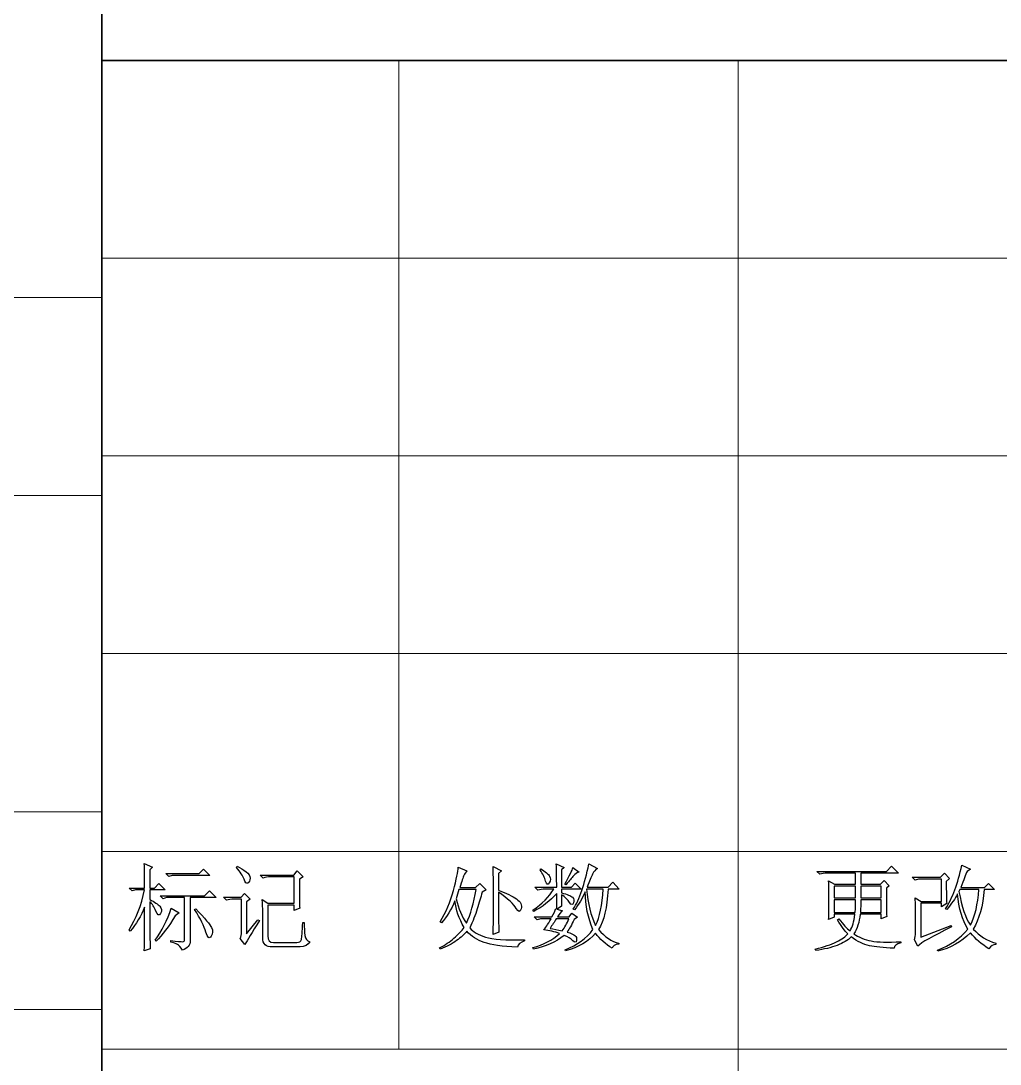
# Model space of a CAD drawing. Header units: millimetres. Extents: x -894 to 2281, y 379 to 1725.
# Drawn here: x 375.5 to 471.9, y 664.2 to 766.9 of the extents above; entities that cross this region are included whole.
import ezdxf

# ---------------------------------------------------------------- set-up
doc = ezdxf.new("R2010")
doc.units = ezdxf.units.MM
doc.layers.add('layer 1', color=7, linetype='Continuous')

msp = doc.modelspace()

# ---------------------------------------------------------------- linework, layer by layer
at = {"layer": 'layer 1', "lineweight": 35}
for points in [[(383.463, 1705.287), (383.463, 1705.287), (383.463, 587.778), (383.463, 587.778)], [(1135.285, 762.997), (1135.285, 762.997), (383.463, 762.997), (383.463, 762.997)]]:
    msp.add_open_spline(points, degree=3, dxfattribs=at)
at = {"layer": 'layer 1', "color": 1, "lineweight": 9}
for points in [[(383.463, 762.997), (383.463, 762.997), (383.463, 762.997), (383.463, 762.997)], [(383.463, 762.997), (383.463, 762.997), (383.463, 587.778), (383.463, 587.778)], [(412.7, 762.997), (412.7, 762.997), (412.7, 762.997), (412.7, 762.997)], [(412.7, 762.997), (412.7, 762.997), (412.7, 665.653), (412.7, 665.653)], [(446.115, 762.997), (446.115, 762.997), (446.115, 762.997), (446.115, 762.997)], [(446.115, 762.997), (446.115, 762.997), (446.115, 587.778), (446.115, 587.778)], [(634.07, 743.528), (634.07, 743.528), (383.463, 743.528), (383.463, 743.528)], [(383.463, 739.634), (383.463, 739.634), (279.043, 739.634), (279.043, 739.634)], [(383.463, 739.634), (383.463, 739.634), (383.463, 739.634), (383.463, 739.634)], [(634.07, 724.059), (634.07, 724.059), (383.463, 724.059), (383.463, 724.059)], [(383.463, 720.165), (383.463, 720.165), (279.043, 720.165), (279.043, 720.165)], [(383.463, 720.165), (383.463, 720.165), (383.463, 720.165), (383.463, 720.165)], [(634.07, 704.59), (634.07, 704.59), (383.463, 704.59), (383.463, 704.59)], [(383.463, 689.015), (383.463, 689.015), (279.043, 689.015), (279.043, 689.015)], [(383.463, 689.015), (383.463, 689.015), (383.463, 689.015), (383.463, 689.015)], [(634.07, 685.122), (634.07, 685.122), (383.463, 685.122), (383.463, 685.122)], [(383.463, 669.547), (383.463, 669.547), (279.043, 669.547), (279.043, 669.547)], [(383.463, 669.547), (383.463, 669.547), (383.463, 669.547), (383.463, 669.547)], [(884.678, 665.653), (884.678, 665.653), (383.463, 665.653), (383.463, 665.653)]]:
    msp.add_open_spline(points, degree=3, dxfattribs=at)
at = {"layer": 'layer 1', "color": 1}
for points, knots in [([(388.176, 680.167), (388.421, 679.947), (388.62, 679.638), (388.778, 679.237), (388.778, 679.237), (388.937, 678.836), (389.088, 678.763), (389.234, 679.019), (389.234, 679.019), (389.38, 679.274), (389.355, 679.504), (389.161, 679.711), (389.161, 679.711), (388.966, 679.918), (388.638, 680.142), (388.176, 680.384), (388.176, 680.384), (388.176, 680.384), (388.176, 681.333), (388.176, 681.333), (388.176, 681.333), (388.176, 681.333), (389.671, 681.333), (389.671, 681.333), (389.671, 681.333), (389.671, 681.333), (389.052, 681.951), (389.052, 681.951), (389.052, 681.951), (389.052, 681.951), (388.651, 681.515), (388.651, 681.515), (388.651, 681.515), (388.651, 681.515), (388.176, 681.515), (388.176, 681.515), (388.176, 681.515), (388.176, 681.515), (388.176, 683.3), (388.176, 683.3), (388.176, 683.3), (388.176, 683.3), (388.432, 683.556), (388.432, 683.556), (388.432, 683.556), (388.432, 683.556), (387.631, 683.92), (387.631, 683.92), (387.631, 683.92), (387.654, 683.239), (387.667, 682.438), (387.667, 681.515), (387.667, 681.515), (387.667, 681.515), (386.137, 681.515), (386.137, 681.515), (386.137, 681.515), (386.137, 681.515), (386.427, 681.224), (386.427, 681.224), (386.427, 681.224), (386.427, 681.224), (386.756, 681.333), (386.756, 681.333), (386.756, 681.333), (386.756, 681.333), (387.667, 681.333), (387.667, 681.333), (387.667, 681.333), (387.326, 679.801), (386.816, 678.491), (386.137, 677.398), (386.137, 677.398), (386.137, 677.398), (386.245, 677.251), (386.245, 677.251), (386.245, 677.251), (386.829, 677.981), (387.303, 678.769), (387.667, 679.62), (387.667, 679.62), (387.667, 677.797), (387.654, 676.365), (387.631, 675.32), (387.631, 675.32), (387.631, 675.32), (388.214, 675.538), (388.214, 675.538), (388.214, 675.538), (388.189, 676.025), (388.176, 677.567), (388.176, 680.167)], [0, 0, 0, 0, 0.0434783, 0.0434783, 0.0434783, 0.0434783, 0.0869565, 0.0869565, 0.0869565, 0.0869565, 0.1304348, 0.1304348, 0.1304348, 0.1304348, 0.173913, 0.173913, 0.173913, 0.173913, 0.2173913, 0.2173913, 0.2173913, 0.2173913, 0.2608696, 0.2608696, 0.2608696, 0.2608696, 0.3043478, 0.3043478, 0.3043478, 0.3043478, 0.3478261, 0.3478261, 0.3478261, 0.3478261, 0.3913043, 0.3913043, 0.3913043, 0.3913043, 0.4347826, 0.4347826, 0.4347826, 0.4347826, 0.4782609, 0.4782609, 0.4782609, 0.4782609, 0.5217391, 0.5217391, 0.5217391, 0.5217391, 0.5652174, 0.5652174, 0.5652174, 0.5652174, 0.6086957, 0.6086957, 0.6086957, 0.6086957, 0.6521739, 0.6521739, 0.6521739, 0.6521739, 0.6956522, 0.6956522, 0.6956522, 0.6956522, 0.7391304, 0.7391304, 0.7391304, 0.7391304, 0.7826087, 0.7826087, 0.7826087, 0.7826087, 0.826087, 0.826087, 0.826087, 0.826087, 0.8695652, 0.8695652, 0.8695652, 0.8695652, 0.9130435, 0.9130435, 0.9130435, 0.9130435, 0.9565217, 0.9565217, 0.9565217, 0.9565217, 1, 1, 1, 1]), ([(389.744, 682.936), (389.744, 682.936), (390.036, 682.645), (390.036, 682.645), (390.036, 682.645), (390.036, 682.645), (390.364, 682.754), (390.364, 682.754), (390.364, 682.754), (390.364, 682.754), (394.08, 682.754), (394.08, 682.754), (394.08, 682.754), (394.08, 682.754), (393.461, 683.373), (393.461, 683.373), (393.461, 683.373), (393.461, 683.373), (393.024, 682.936), (393.024, 682.936), (393.024, 682.936), (393.024, 682.936), (389.744, 682.936), (389.744, 682.936)], [0, 0, 0, 0, 0.1666667, 0.1666667, 0.1666667, 0.1666667, 0.3333333, 0.3333333, 0.3333333, 0.3333333, 0.5, 0.5, 0.5, 0.5, 0.6666667, 0.6666667, 0.6666667, 0.6666667, 0.8333333, 0.8333333, 0.8333333, 0.8333333, 1, 1, 1, 1]), ([(396.704, 683.519), (397.093, 683.105), (397.342, 682.729), (397.451, 682.39), (397.451, 682.39), (397.56, 682.05), (397.689, 681.922), (397.833, 682.006), (397.833, 682.006), (397.979, 682.091), (398.052, 682.25), (398.052, 682.48), (398.052, 682.48), (398.052, 682.712), (397.919, 682.923), (397.651, 683.118), (397.651, 683.118), (397.384, 683.312), (397.093, 683.494), (396.778, 683.665), (396.778, 683.665), (396.778, 683.665), (396.704, 683.519), (396.704, 683.519)], [0, 0, 0, 0, 0.1666667, 0.1666667, 0.1666667, 0.1666667, 0.3333333, 0.3333333, 0.3333333, 0.3333333, 0.5, 0.5, 0.5, 0.5, 0.6666667, 0.6666667, 0.6666667, 0.6666667, 0.8333333, 0.8333333, 0.8333333, 0.8333333, 1, 1, 1, 1]), ([(399.291, 676.631), (399.291, 676), (399.607, 675.697), (400.238, 675.72), (400.238, 675.72), (400.238, 675.72), (402.972, 675.72), (402.972, 675.72), (402.972, 675.72), (403.433, 675.72), (403.749, 675.891), (403.918, 676.231), (403.918, 676.231), (403.651, 676.303), (403.494, 676.51), (403.446, 676.85), (403.446, 676.85), (403.396, 677.191), (403.373, 677.615), (403.373, 678.125), (403.373, 678.125), (403.373, 678.125), (403.227, 678.125), (403.227, 678.125), (403.227, 678.125), (403.202, 677.203), (403.16, 676.644), (403.099, 676.449), (403.099, 676.449), (403.039, 676.255), (402.886, 676.158), (402.644, 676.158), (402.644, 676.158), (402.644, 676.158), (400.347, 676.158), (400.347, 676.158), (400.347, 676.158), (399.959, 676.158), (399.777, 676.376), (399.802, 676.815), (399.802, 676.815), (399.802, 676.815), (399.802, 679.839), (399.802, 679.839), (399.802, 679.839), (399.802, 679.839), (402.389, 679.839), (402.389, 679.839), (402.389, 679.839), (402.389, 679.839), (402.389, 679.291), (402.389, 679.291), (402.389, 679.291), (402.389, 679.291), (402.936, 679.546), (402.936, 679.546), (402.936, 679.546), (402.911, 679.912), (402.898, 680.858), (402.898, 682.39), (402.898, 682.39), (402.898, 682.39), (403.262, 682.608), (403.262, 682.608), (403.262, 682.608), (403.262, 682.608), (402.679, 683.191), (402.679, 683.191), (402.679, 683.191), (402.679, 683.191), (402.353, 682.789), (402.353, 682.789), (402.353, 682.789), (402.353, 682.789), (399.036, 682.789), (399.036, 682.789), (399.036, 682.789), (399.036, 682.789), (399.327, 682.499), (399.327, 682.499), (399.327, 682.499), (399.547, 682.572), (399.789, 682.608), (400.056, 682.608), (400.056, 682.608), (400.056, 682.608), (402.389, 682.608), (402.389, 682.608), (402.389, 682.608), (402.389, 682.608), (402.389, 680.02), (402.389, 680.02), (402.389, 680.02), (402.389, 680.02), (399.802, 680.02), (399.802, 680.02), (399.802, 680.02), (399.802, 680.02), (399.254, 680.384), (399.254, 680.384), (399.254, 680.384), (399.279, 679.947), (399.291, 679.536), (399.291, 679.147), (399.291, 679.147), (399.291, 679.147), (399.291, 676.631), (399.291, 676.631)], [0, 0, 0, 0, 0.037037, 0.037037, 0.037037, 0.037037, 0.0740741, 0.0740741, 0.0740741, 0.0740741, 0.1111111, 0.1111111, 0.1111111, 0.1111111, 0.1481481, 0.1481481, 0.1481481, 0.1481481, 0.1851852, 0.1851852, 0.1851852, 0.1851852, 0.2222222, 0.2222222, 0.2222222, 0.2222222, 0.2592593, 0.2592593, 0.2592593, 0.2592593, 0.2962963, 0.2962963, 0.2962963, 0.2962963, 0.3333333, 0.3333333, 0.3333333, 0.3333333, 0.3703704, 0.3703704, 0.3703704, 0.3703704, 0.4074074, 0.4074074, 0.4074074, 0.4074074, 0.4444444, 0.4444444, 0.4444444, 0.4444444, 0.4814815, 0.4814815, 0.4814815, 0.4814815, 0.5185185, 0.5185185, 0.5185185, 0.5185185, 0.5555556, 0.5555556, 0.5555556, 0.5555556, 0.5925926, 0.5925926, 0.5925926, 0.5925926, 0.6296296, 0.6296296, 0.6296296, 0.6296296, 0.6666667, 0.6666667, 0.6666667, 0.6666667, 0.7037037, 0.7037037, 0.7037037, 0.7037037, 0.7407407, 0.7407407, 0.7407407, 0.7407407, 0.7777778, 0.7777778, 0.7777778, 0.7777778, 0.8148148, 0.8148148, 0.8148148, 0.8148148, 0.8518519, 0.8518519, 0.8518519, 0.8518519, 0.8888889, 0.8888889, 0.8888889, 0.8888889, 0.9259259, 0.9259259, 0.9259259, 0.9259259, 0.962963, 0.962963, 0.962963, 0.962963, 1, 1, 1, 1]), ([(421.28, 681.333), (421.28, 681.333), (420.66, 681.951), (420.66, 681.951), (420.66, 681.951), (420.66, 681.951), (420.259, 681.55), (420.259, 681.55), (420.259, 681.55), (420.259, 681.55), (418.693, 681.55), (418.693, 681.55), (418.693, 681.55), (418.887, 682.183), (419.026, 682.584), (419.111, 682.754), (419.111, 682.754), (419.197, 682.923), (419.287, 683.069), (419.385, 683.191), (419.385, 683.191), (419.385, 683.191), (418.547, 683.556), (418.547, 683.556), (418.547, 683.556), (418.522, 683.143), (418.365, 682.378), (418.073, 681.26), (418.073, 681.26), (417.782, 680.142), (417.343, 679.122), (416.76, 678.198), (416.76, 678.198), (416.76, 678.198), (416.906, 678.089), (416.906, 678.089), (416.906, 678.089), (417.416, 678.697), (417.855, 679.413), (418.219, 680.24), (418.219, 680.24), (418.315, 679.389), (418.62, 678.514), (419.13, 677.615), (419.13, 677.615), (418.862, 677.275), (418.528, 676.93), (418.127, 676.577), (418.127, 676.577), (417.727, 676.226), (417.247, 675.904), (416.689, 675.611), (416.689, 675.611), (416.689, 675.611), (416.76, 675.502), (416.76, 675.502), (416.76, 675.502), (417.416, 675.745), (417.957, 676.025), (418.382, 676.34), (418.382, 676.34), (418.808, 676.656), (419.142, 676.959), (419.385, 677.251), (419.385, 677.251), (419.847, 676.765), (420.417, 676.401), (421.098, 676.158), (421.098, 676.158), (421.778, 675.915), (422.871, 675.758), (424.377, 675.684), (424.377, 675.684), (424.425, 675.952), (424.657, 676.158), (425.069, 676.303), (425.069, 676.303), (425.069, 676.303), (425.069, 676.413), (425.069, 676.413), (425.069, 676.413), (423.223, 676.365), (421.941, 676.456), (421.226, 676.687), (421.226, 676.687), (420.509, 676.917), (419.993, 677.214), (419.675, 677.58), (419.675, 677.58), (419.993, 678.236), (420.235, 678.861), (420.405, 679.456), (420.405, 679.456), (420.576, 680.052), (420.745, 680.604), (420.915, 681.114), (420.915, 681.114), (420.915, 681.114), (421.28, 681.333), (421.28, 681.333)], [0, 0, 0, 0, 0.04, 0.04, 0.04, 0.04, 0.08, 0.08, 0.08, 0.08, 0.12, 0.12, 0.12, 0.12, 0.16, 0.16, 0.16, 0.16, 0.2, 0.2, 0.2, 0.2, 0.24, 0.24, 0.24, 0.24, 0.28, 0.28, 0.28, 0.28, 0.32, 0.32, 0.32, 0.32, 0.36, 0.36, 0.36, 0.36, 0.4, 0.4, 0.4, 0.4, 0.44, 0.44, 0.44, 0.44, 0.48, 0.48, 0.48, 0.48, 0.52, 0.52, 0.52, 0.52, 0.56, 0.56, 0.56, 0.56, 0.6, 0.6, 0.6, 0.6, 0.64, 0.64, 0.64, 0.64, 0.68, 0.68, 0.68, 0.68, 0.72, 0.72, 0.72, 0.72, 0.76, 0.76, 0.76, 0.76, 0.8, 0.8, 0.8, 0.8, 0.84, 0.84, 0.84, 0.84, 0.88, 0.88, 0.88, 0.88, 0.92, 0.92, 0.92, 0.92, 0.96, 0.96, 0.96, 0.96, 1, 1, 1, 1]), ([(422.519, 681.114), (423.441, 680.434), (424.018, 679.899), (424.25, 679.511), (424.25, 679.511), (424.48, 679.122), (424.645, 679.109), (424.741, 679.475), (424.741, 679.475), (424.839, 679.839), (424.686, 680.161), (424.285, 680.44), (424.285, 680.44), (423.884, 680.719), (423.296, 681.005), (422.519, 681.296), (422.519, 681.296), (422.519, 681.296), (422.519, 682.936), (422.519, 682.936), (422.519, 682.936), (422.519, 682.936), (422.81, 683.191), (422.81, 683.191), (422.81, 683.191), (422.81, 683.191), (421.972, 683.628), (421.972, 683.628), (421.972, 683.628), (421.997, 683.045), (422.008, 682.595), (422.008, 682.28), (422.008, 682.28), (422.008, 682.28), (422.008, 678.345), (422.008, 678.345), (422.008, 678.345), (422.008, 677.858), (421.997, 677.385), (421.972, 676.923), (421.972, 676.923), (421.972, 676.923), (422.555, 677.178), (422.555, 677.178), (422.555, 677.178), (422.53, 677.592), (422.519, 677.981), (422.519, 678.345), (422.519, 678.345), (422.519, 678.345), (422.519, 681.114), (422.519, 681.114)], [0, 0, 0, 0, 0.0769231, 0.0769231, 0.0769231, 0.0769231, 0.1538462, 0.1538462, 0.1538462, 0.1538462, 0.2307692, 0.2307692, 0.2307692, 0.2307692, 0.3076923, 0.3076923, 0.3076923, 0.3076923, 0.3846154, 0.3846154, 0.3846154, 0.3846154, 0.4615385, 0.4615385, 0.4615385, 0.4615385, 0.5384615, 0.5384615, 0.5384615, 0.5384615, 0.6153846, 0.6153846, 0.6153846, 0.6153846, 0.6923077, 0.6923077, 0.6923077, 0.6923077, 0.7692308, 0.7692308, 0.7692308, 0.7692308, 0.8461538, 0.8461538, 0.8461538, 0.8461538, 0.9230769, 0.9230769, 0.9230769, 0.9230769, 1, 1, 1, 1]), ([(428.203, 683.883), (428.227, 683.228), (428.239, 682.462), (428.239, 681.588), (428.239, 681.588), (428.239, 681.588), (426.089, 681.588), (426.089, 681.588), (426.089, 681.588), (426.089, 681.588), (426.381, 681.296), (426.381, 681.296), (426.381, 681.296), (426.6, 681.369), (426.843, 681.406), (427.11, 681.406), (427.11, 681.406), (427.11, 681.406), (427.948, 681.406), (427.948, 681.406), (427.948, 681.406), (427.487, 680.652), (426.806, 679.96), (425.907, 679.329), (425.907, 679.329), (425.907, 679.329), (425.98, 679.218), (425.98, 679.218), (425.98, 679.218), (426.83, 679.657), (427.583, 680.24), (428.239, 680.967), (428.239, 680.967), (428.239, 680.967), (428.239, 679.475), (428.239, 679.475), (428.239, 679.475), (428.239, 679.475), (428.166, 679.511), (428.166, 679.511), (428.166, 679.511), (428.095, 679.291), (427.961, 679.013), (427.766, 678.673), (427.766, 678.673), (427.766, 678.673), (426.017, 678.673), (426.017, 678.673), (426.017, 678.673), (426.017, 678.673), (426.308, 678.38), (426.308, 678.38), (426.308, 678.38), (426.308, 678.38), (426.636, 678.491), (426.636, 678.491), (426.636, 678.491), (426.636, 678.491), (427.693, 678.491), (427.693, 678.491), (427.693, 678.491), (427.353, 677.908), (427.11, 677.542), (426.964, 677.398), (426.964, 677.398), (427.522, 677.325), (428.045, 677.203), (428.531, 677.032), (428.531, 677.032), (427.802, 676.401), (426.928, 675.939), (425.907, 675.649), (425.907, 675.649), (425.907, 675.649), (425.944, 675.502), (425.944, 675.502), (425.944, 675.502), (427.134, 675.72), (428.143, 676.171), (428.968, 676.85), (428.968, 676.85), (429.332, 676.704), (429.618, 676.529), (429.825, 676.322), (429.825, 676.322), (430.032, 676.115), (430.153, 676.121), (430.189, 676.34), (430.189, 676.34), (430.226, 676.56), (430.176, 676.723), (430.043, 676.832), (430.043, 676.832), (429.909, 676.942), (429.649, 677.057), (429.261, 677.178), (429.261, 677.178), (429.478, 677.469), (429.71, 677.883), (429.952, 678.418), (429.952, 678.418), (429.952, 678.418), (430.281, 678.635), (430.281, 678.635), (430.281, 678.635), (430.281, 678.635), (429.733, 679.036), (429.733, 679.036), (429.733, 679.036), (429.733, 679.036), (429.478, 678.673), (429.478, 678.673), (429.478, 678.673), (429.478, 678.673), (428.312, 678.673), (428.312, 678.673), (428.312, 678.673), (428.483, 678.963), (428.653, 679.158), (428.822, 679.256), (428.822, 679.256), (428.822, 679.256), (428.277, 679.438), (428.277, 679.438), (428.277, 679.438), (428.277, 679.438), (428.713, 679.73), (428.713, 679.73), (428.713, 679.73), (428.713, 679.73), (428.713, 680.858), (428.713, 680.858), (428.713, 680.858), (429.077, 680.616), (429.345, 680.361), (429.516, 680.094), (429.516, 680.094), (429.685, 679.826), (429.813, 679.808), (429.898, 680.039), (429.898, 680.039), (429.982, 680.269), (429.946, 680.458), (429.788, 680.604), (429.788, 680.604), (429.631, 680.75), (429.272, 680.896), (428.713, 681.04), (428.713, 681.04), (428.713, 681.04), (428.713, 681.406), (428.713, 681.406), (428.713, 681.406), (428.713, 681.406), (430.644, 681.406), (430.644, 681.406), (430.644, 681.406), (430.644, 681.406), (430.061, 681.989), (430.061, 681.989), (430.061, 681.989), (430.061, 681.989), (429.697, 681.588), (429.697, 681.588), (429.697, 681.588), (429.697, 681.588), (428.713, 681.588), (428.713, 681.588), (428.713, 681.588), (428.713, 681.588), (428.713, 683.3), (428.713, 683.3), (428.713, 683.3), (428.713, 683.3), (428.968, 683.519), (428.968, 683.519), (428.968, 683.519), (428.968, 683.519), (428.203, 683.883), (428.203, 683.883)], [0, 0, 0, 0, 0.0222222, 0.0222222, 0.0222222, 0.0222222, 0.0444444, 0.0444444, 0.0444444, 0.0444444, 0.0666667, 0.0666667, 0.0666667, 0.0666667, 0.0888889, 0.0888889, 0.0888889, 0.0888889, 0.1111111, 0.1111111, 0.1111111, 0.1111111, 0.1333333, 0.1333333, 0.1333333, 0.1333333, 0.1555556, 0.1555556, 0.1555556, 0.1555556, 0.1777778, 0.1777778, 0.1777778, 0.1777778, 0.2, 0.2, 0.2, 0.2, 0.2222222, 0.2222222, 0.2222222, 0.2222222, 0.2444444, 0.2444444, 0.2444444, 0.2444444, 0.2666667, 0.2666667, 0.2666667, 0.2666667, 0.2888889, 0.2888889, 0.2888889, 0.2888889, 0.3111111, 0.3111111, 0.3111111, 0.3111111, 0.3333333, 0.3333333, 0.3333333, 0.3333333, 0.3555556, 0.3555556, 0.3555556, 0.3555556, 0.3777778, 0.3777778, 0.3777778, 0.3777778, 0.4, 0.4, 0.4, 0.4, 0.4222222, 0.4222222, 0.4222222, 0.4222222, 0.4444444, 0.4444444, 0.4444444, 0.4444444, 0.4666667, 0.4666667, 0.4666667, 0.4666667, 0.4888889, 0.4888889, 0.4888889, 0.4888889, 0.5111111, 0.5111111, 0.5111111, 0.5111111, 0.5333333, 0.5333333, 0.5333333, 0.5333333, 0.5555556, 0.5555556, 0.5555556, 0.5555556, 0.5777778, 0.5777778, 0.5777778, 0.5777778, 0.6, 0.6, 0.6, 0.6, 0.6222222, 0.6222222, 0.6222222, 0.6222222, 0.6444444, 0.6444444, 0.6444444, 0.6444444, 0.6666667, 0.6666667, 0.6666667, 0.6666667, 0.6888889, 0.6888889, 0.6888889, 0.6888889, 0.7111111, 0.7111111, 0.7111111, 0.7111111, 0.7333333, 0.7333333, 0.7333333, 0.7333333, 0.7555556, 0.7555556, 0.7555556, 0.7555556, 0.7777778, 0.7777778, 0.7777778, 0.7777778, 0.8, 0.8, 0.8, 0.8, 0.8222222, 0.8222222, 0.8222222, 0.8222222, 0.8444444, 0.8444444, 0.8444444, 0.8444444, 0.8666667, 0.8666667, 0.8666667, 0.8666667, 0.8888889, 0.8888889, 0.8888889, 0.8888889, 0.9111111, 0.9111111, 0.9111111, 0.9111111, 0.9333333, 0.9333333, 0.9333333, 0.9333333, 0.9555556, 0.9555556, 0.9555556, 0.9555556, 0.9777778, 0.9777778, 0.9777778, 0.9777778, 1, 1, 1, 1]), ([(426.672, 683.41), (426.672, 683.41), (426.6, 683.3), (426.6, 683.3), (426.6, 683.3), (426.866, 682.911), (427.05, 682.541), (427.146, 682.189), (427.146, 682.189), (427.244, 681.837), (427.365, 681.782), (427.512, 682.025), (427.512, 682.025), (427.656, 682.267), (427.668, 682.486), (427.547, 682.681), (427.547, 682.681), (427.426, 682.875), (427.134, 683.118), (426.672, 683.41)], [0, 0, 0, 0, 0.2, 0.2, 0.2, 0.2, 0.4, 0.4, 0.4, 0.4, 0.6, 0.6, 0.6, 0.6, 0.8, 0.8, 0.8, 0.8, 1, 1, 1, 1]), ([(429.844, 683.519), (429.77, 683.276), (429.503, 682.729), (429.041, 681.878), (429.041, 681.878), (429.041, 681.878), (429.15, 681.843), (429.15, 681.843), (429.15, 681.843), (429.491, 682.232), (429.74, 682.522), (429.898, 682.716), (429.898, 682.716), (430.055, 682.911), (430.243, 683.034), (430.462, 683.082), (430.462, 683.082), (430.462, 683.082), (429.844, 683.519), (429.844, 683.519)], [0, 0, 0, 0, 0.2, 0.2, 0.2, 0.2, 0.4, 0.4, 0.4, 0.4, 0.6, 0.6, 0.6, 0.6, 0.8, 0.8, 0.8, 0.8, 1, 1, 1, 1]), ([(431.409, 683.883), (430.997, 681.891), (430.487, 680.409), (429.879, 679.438), (429.879, 679.438), (429.879, 679.438), (429.988, 679.364), (429.988, 679.364), (429.988, 679.364), (430.427, 679.924), (430.778, 680.518), (431.046, 681.151), (431.046, 681.151), (431.07, 679.79), (431.325, 678.551), (431.81, 677.433), (431.81, 677.433), (431.179, 676.56), (430.268, 675.891), (429.077, 675.429), (429.077, 675.429), (429.077, 675.429), (429.115, 675.32), (429.115, 675.32), (429.115, 675.32), (430.402, 675.684), (431.386, 676.267), (432.065, 677.07), (432.065, 677.07), (432.502, 676.487), (433.05, 675.988), (433.706, 675.576), (433.706, 675.576), (433.731, 675.818), (433.948, 675.952), (434.362, 675.977), (434.362, 675.977), (434.362, 675.977), (434.362, 676.085), (434.362, 676.085), (434.362, 676.085), (433.657, 676.231), (432.989, 676.681), (432.358, 677.433), (432.358, 677.433), (432.891, 678.259), (433.208, 679.584), (433.304, 681.406), (433.304, 681.406), (433.304, 681.406), (434.397, 681.406), (434.397, 681.406), (434.397, 681.406), (434.397, 681.406), (433.779, 682.098), (433.779, 682.098), (433.779, 682.098), (433.779, 682.098), (433.304, 681.588), (433.304, 681.588), (433.304, 681.588), (433.304, 681.588), (431.227, 681.588), (431.227, 681.588), (431.227, 681.588), (431.47, 682.196), (431.653, 682.626), (431.775, 682.881), (431.775, 682.881), (431.896, 683.136), (432.053, 683.324), (432.247, 683.446), (432.247, 683.446), (432.247, 683.446), (431.409, 683.883), (431.409, 683.883)], [0, 0, 0, 0, 0.0526316, 0.0526316, 0.0526316, 0.0526316, 0.1052632, 0.1052632, 0.1052632, 0.1052632, 0.1578947, 0.1578947, 0.1578947, 0.1578947, 0.2105263, 0.2105263, 0.2105263, 0.2105263, 0.2631579, 0.2631579, 0.2631579, 0.2631579, 0.3157895, 0.3157895, 0.3157895, 0.3157895, 0.3684211, 0.3684211, 0.3684211, 0.3684211, 0.4210526, 0.4210526, 0.4210526, 0.4210526, 0.4736842, 0.4736842, 0.4736842, 0.4736842, 0.5263158, 0.5263158, 0.5263158, 0.5263158, 0.5789474, 0.5789474, 0.5789474, 0.5789474, 0.6315789, 0.6315789, 0.6315789, 0.6315789, 0.6842105, 0.6842105, 0.6842105, 0.6842105, 0.7368421, 0.7368421, 0.7368421, 0.7368421, 0.7894737, 0.7894737, 0.7894737, 0.7894737, 0.8421053, 0.8421053, 0.8421053, 0.8421053, 0.8947368, 0.8947368, 0.8947368, 0.8947368, 0.9473684, 0.9473684, 0.9473684, 0.9473684, 1, 1, 1, 1]), ([(455.018, 678.418), (455.018, 678.418), (455.565, 678.635), (455.565, 678.635), (455.565, 678.635), (455.565, 678.635), (455.565, 678.927), (455.565, 678.927), (455.565, 678.927), (455.565, 678.927), (457.607, 678.927), (457.607, 678.927), (457.607, 678.927), (457.557, 678.539), (457.496, 678.223), (457.423, 677.981), (457.423, 677.981), (457.35, 677.737), (457.254, 677.507), (457.132, 677.287), (457.132, 677.287), (456.817, 677.531), (456.451, 677.931), (456.04, 678.491), (456.04, 678.491), (456.04, 678.491), (455.893, 678.38), (455.893, 678.38), (455.893, 678.38), (456.282, 677.726), (456.623, 677.264), (456.913, 676.997), (456.913, 676.997), (456.696, 676.729), (456.324, 676.468), (455.802, 676.213), (455.802, 676.213), (455.279, 675.958), (454.581, 675.72), (453.707, 675.502), (453.707, 675.502), (453.707, 675.502), (453.743, 675.356), (453.743, 675.356), (453.743, 675.356), (454.569, 675.477), (455.275, 675.649), (455.858, 675.866), (455.858, 675.866), (456.441, 676.085), (456.901, 676.365), (457.241, 676.704), (457.241, 676.704), (457.849, 676.242), (458.445, 675.952), (459.028, 675.831), (459.028, 675.831), (459.611, 675.709), (460.424, 675.624), (461.469, 675.576), (461.469, 675.576), (461.469, 675.818), (461.688, 676), (462.125, 676.121), (462.125, 676.121), (462.125, 676.121), (462.125, 676.231), (462.125, 676.231), (462.125, 676.231), (460.837, 676.158), (459.866, 676.182), (459.21, 676.303), (459.21, 676.303), (458.554, 676.426), (457.983, 676.656), (457.496, 676.997), (457.496, 676.997), (457.837, 677.507), (458.044, 678.15), (458.117, 678.927), (458.117, 678.927), (458.117, 678.927), (460.194, 678.927), (460.194, 678.927), (460.194, 678.927), (460.194, 678.927), (460.194, 678.491), (460.194, 678.491), (460.194, 678.491), (460.194, 678.491), (460.74, 678.708), (460.74, 678.708), (460.74, 678.708), (460.716, 679.17), (460.704, 680.106), (460.704, 681.515), (460.704, 681.515), (460.704, 681.515), (460.994, 681.734), (460.994, 681.734), (460.994, 681.734), (460.994, 681.734), (460.485, 682.244), (460.485, 682.244), (460.485, 682.244), (460.485, 682.244), (460.121, 681.878), (460.121, 681.878), (460.121, 681.878), (460.121, 681.878), (458.19, 681.878), (458.19, 681.878), (458.19, 681.878), (458.19, 681.878), (458.19, 682.973), (458.19, 682.973), (458.19, 682.973), (458.19, 682.973), (461.906, 682.973), (461.906, 682.973), (461.906, 682.973), (461.906, 682.973), (461.214, 683.665), (461.214, 683.665), (461.214, 683.665), (461.214, 683.665), (460.704, 683.155), (460.704, 683.155), (460.704, 683.155), (460.704, 683.155), (453.852, 683.155), (453.852, 683.155), (453.852, 683.155), (453.852, 683.155), (454.144, 682.863), (454.144, 682.863), (454.144, 682.863), (454.363, 682.936), (454.606, 682.973), (454.873, 682.973), (454.873, 682.973), (454.873, 682.973), (457.678, 682.973), (457.678, 682.973), (457.678, 682.973), (457.678, 682.973), (457.678, 681.878), (457.678, 681.878), (457.678, 681.878), (457.678, 681.878), (455.601, 681.878), (455.601, 681.878), (455.601, 681.878), (455.601, 681.878), (455.018, 682.207), (455.018, 682.207), (455.018, 682.207), (455.043, 681.6), (455.055, 680.95), (455.055, 680.257), (455.055, 680.257), (455.055, 679.565), (455.043, 678.952), (455.018, 678.418)], [0, 0, 0, 0, 0.0243902, 0.0243902, 0.0243902, 0.0243902, 0.0487805, 0.0487805, 0.0487805, 0.0487805, 0.0731707, 0.0731707, 0.0731707, 0.0731707, 0.097561, 0.097561, 0.097561, 0.097561, 0.1219512, 0.1219512, 0.1219512, 0.1219512, 0.1463415, 0.1463415, 0.1463415, 0.1463415, 0.1707317, 0.1707317, 0.1707317, 0.1707317, 0.195122, 0.195122, 0.195122, 0.195122, 0.2195122, 0.2195122, 0.2195122, 0.2195122, 0.2439024, 0.2439024, 0.2439024, 0.2439024, 0.2682927, 0.2682927, 0.2682927, 0.2682927, 0.2926829, 0.2926829, 0.2926829, 0.2926829, 0.3170732, 0.3170732, 0.3170732, 0.3170732, 0.3414634, 0.3414634, 0.3414634, 0.3414634, 0.3658537, 0.3658537, 0.3658537, 0.3658537, 0.3902439, 0.3902439, 0.3902439, 0.3902439, 0.4146341, 0.4146341, 0.4146341, 0.4146341, 0.4390244, 0.4390244, 0.4390244, 0.4390244, 0.4634146, 0.4634146, 0.4634146, 0.4634146, 0.4878049, 0.4878049, 0.4878049, 0.4878049, 0.5121951, 0.5121951, 0.5121951, 0.5121951, 0.5365854, 0.5365854, 0.5365854, 0.5365854, 0.5609756, 0.5609756, 0.5609756, 0.5609756, 0.5853659, 0.5853659, 0.5853659, 0.5853659, 0.6097561, 0.6097561, 0.6097561, 0.6097561, 0.6341463, 0.6341463, 0.6341463, 0.6341463, 0.6585366, 0.6585366, 0.6585366, 0.6585366, 0.6829268, 0.6829268, 0.6829268, 0.6829268, 0.7073171, 0.7073171, 0.7073171, 0.7073171, 0.7317073, 0.7317073, 0.7317073, 0.7317073, 0.7560976, 0.7560976, 0.7560976, 0.7560976, 0.7804878, 0.7804878, 0.7804878, 0.7804878, 0.804878, 0.804878, 0.804878, 0.804878, 0.8292683, 0.8292683, 0.8292683, 0.8292683, 0.8536585, 0.8536585, 0.8536585, 0.8536585, 0.8780488, 0.8780488, 0.8780488, 0.8780488, 0.902439, 0.902439, 0.902439, 0.902439, 0.9268293, 0.9268293, 0.9268293, 0.9268293, 0.9512195, 0.9512195, 0.9512195, 0.9512195, 0.9756098, 0.9756098, 0.9756098, 0.9756098, 1, 1, 1, 1]), ([(467.7, 680.932), (467.845, 679.498), (468.185, 678.345), (468.72, 677.469), (468.72, 677.469), (467.968, 676.547), (466.971, 675.854), (465.732, 675.394), (465.732, 675.394), (465.732, 675.394), (465.769, 675.283), (465.769, 675.283), (465.769, 675.283), (467.007, 675.599), (468.076, 676.207), (468.975, 677.105), (468.975, 677.105), (469.485, 676.497), (470.093, 675.977), (470.797, 675.538), (470.797, 675.538), (470.992, 675.831), (471.222, 675.964), (471.489, 675.939), (471.489, 675.939), (471.489, 675.939), (471.489, 676.085), (471.489, 676.085), (471.489, 676.085), (470.615, 676.328), (469.874, 676.79), (469.267, 677.469), (469.267, 677.469), (469.85, 678.441), (470.202, 679.741), (470.323, 681.369), (470.323, 681.369), (470.323, 681.369), (471.343, 681.369), (471.343, 681.369), (471.343, 681.369), (471.343, 681.369), (470.76, 681.951), (470.76, 681.951), (470.76, 681.951), (470.76, 681.951), (470.36, 681.55), (470.36, 681.55), (470.36, 681.55), (470.36, 681.55), (468.028, 681.55), (468.028, 681.55), (468.028, 681.55), (468.319, 682.305), (468.526, 682.839), (468.647, 683.155), (468.647, 683.155), (468.647, 683.155), (468.975, 683.373), (468.975, 683.373), (468.975, 683.373), (468.975, 683.373), (468.137, 683.774), (468.137, 683.774), (468.137, 683.774), (467.748, 681.951), (467.214, 680.518), (466.534, 679.475), (466.534, 679.475), (466.534, 679.475), (466.643, 679.402), (466.643, 679.402), (466.643, 679.402), (467.13, 679.96), (467.481, 680.47), (467.7, 680.932)], [0, 0, 0, 0, 0.0526316, 0.0526316, 0.0526316, 0.0526316, 0.1052632, 0.1052632, 0.1052632, 0.1052632, 0.1578947, 0.1578947, 0.1578947, 0.1578947, 0.2105263, 0.2105263, 0.2105263, 0.2105263, 0.2631579, 0.2631579, 0.2631579, 0.2631579, 0.3157895, 0.3157895, 0.3157895, 0.3157895, 0.3684211, 0.3684211, 0.3684211, 0.3684211, 0.4210526, 0.4210526, 0.4210526, 0.4210526, 0.4736842, 0.4736842, 0.4736842, 0.4736842, 0.5263158, 0.5263158, 0.5263158, 0.5263158, 0.5789474, 0.5789474, 0.5789474, 0.5789474, 0.6315789, 0.6315789, 0.6315789, 0.6315789, 0.6842105, 0.6842105, 0.6842105, 0.6842105, 0.7368421, 0.7368421, 0.7368421, 0.7368421, 0.7894737, 0.7894737, 0.7894737, 0.7894737, 0.8421053, 0.8421053, 0.8421053, 0.8421053, 0.8947368, 0.8947368, 0.8947368, 0.8947368, 0.9473684, 0.9473684, 0.9473684, 0.9473684, 1, 1, 1, 1]), ([(466.607, 682.171), (466.607, 682.171), (466.935, 682.462), (466.935, 682.462), (466.935, 682.462), (466.935, 682.462), (466.424, 682.973), (466.424, 682.973), (466.424, 682.973), (466.424, 682.973), (466.024, 682.572), (466.024, 682.572), (466.024, 682.572), (466.024, 682.572), (463.254, 682.572), (463.254, 682.572), (463.254, 682.572), (463.254, 682.572), (463.546, 682.28), (463.546, 682.28), (463.546, 682.28), (463.546, 682.28), (463.874, 682.39), (463.874, 682.39), (463.874, 682.39), (463.874, 682.39), (466.133, 682.39), (466.133, 682.39), (466.133, 682.39), (466.133, 682.39), (466.133, 680.202), (466.133, 680.202), (466.133, 680.202), (466.133, 680.202), (464.129, 680.202), (464.129, 680.202), (464.129, 680.202), (464.129, 680.202), (463.546, 680.531), (463.546, 680.531), (463.546, 680.531), (463.569, 679.972), (463.582, 679.425), (463.582, 678.892), (463.582, 678.892), (463.582, 678.892), (463.582, 677.178), (463.582, 677.178), (463.582, 677.178), (463.582, 676.863), (463.546, 676.608), (463.473, 676.413), (463.473, 676.413), (463.473, 676.413), (463.801, 675.793), (463.801, 675.793), (463.801, 675.793), (464.141, 676.134), (465.247, 676.765), (467.117, 677.689), (467.117, 677.689), (467.117, 677.689), (467.08, 677.835), (467.08, 677.835), (467.08, 677.835), (467.08, 677.835), (464.092, 676.669), (464.092, 676.669), (464.092, 676.669), (464.092, 676.669), (464.092, 680.02), (464.092, 680.02), (464.092, 680.02), (464.092, 680.02), (466.133, 680.02), (466.133, 680.02), (466.133, 680.02), (466.133, 680.02), (466.133, 679.657), (466.133, 679.657), (466.133, 679.657), (466.133, 679.657), (466.643, 679.985), (466.643, 679.985), (466.643, 679.985), (466.618, 680.397), (466.607, 681.126), (466.607, 682.171)], [0, 0, 0, 0, 0.0454545, 0.0454545, 0.0454545, 0.0454545, 0.0909091, 0.0909091, 0.0909091, 0.0909091, 0.1363636, 0.1363636, 0.1363636, 0.1363636, 0.1818182, 0.1818182, 0.1818182, 0.1818182, 0.2272727, 0.2272727, 0.2272727, 0.2272727, 0.2727273, 0.2727273, 0.2727273, 0.2727273, 0.3181818, 0.3181818, 0.3181818, 0.3181818, 0.3636364, 0.3636364, 0.3636364, 0.3636364, 0.4090909, 0.4090909, 0.4090909, 0.4090909, 0.4545455, 0.4545455, 0.4545455, 0.4545455, 0.5, 0.5, 0.5, 0.5, 0.5454545, 0.5454545, 0.5454545, 0.5454545, 0.5909091, 0.5909091, 0.5909091, 0.5909091, 0.6363636, 0.6363636, 0.6363636, 0.6363636, 0.6818182, 0.6818182, 0.6818182, 0.6818182, 0.7272727, 0.7272727, 0.7272727, 0.7272727, 0.7727273, 0.7727273, 0.7727273, 0.7727273, 0.8181818, 0.8181818, 0.8181818, 0.8181818, 0.8636364, 0.8636364, 0.8636364, 0.8636364, 0.9090909, 0.9090909, 0.9090909, 0.9090909, 0.9545455, 0.9545455, 0.9545455, 0.9545455, 1, 1, 1, 1]), ([(390.254, 676.34), (390.254, 676.34), (390.254, 676.194), (390.254, 676.194), (390.254, 676.194), (390.521, 676.121), (390.734, 676.042), (390.891, 675.958), (390.891, 675.958), (391.05, 675.872), (391.213, 675.684), (391.384, 675.394), (391.384, 675.394), (391.651, 675.49), (391.846, 675.611), (391.967, 675.758), (391.967, 675.758), (392.088, 675.904), (392.149, 676.109), (392.149, 676.376), (392.149, 676.376), (392.149, 676.376), (392.149, 680.568), (392.149, 680.568), (392.149, 680.568), (392.149, 680.568), (394.7, 680.568), (394.7, 680.568), (394.7, 680.568), (394.7, 680.568), (394.044, 681.224), (394.044, 681.224), (394.044, 681.224), (394.044, 681.224), (393.57, 680.75), (393.57, 680.75), (393.57, 680.75), (393.57, 680.75), (389.198, 680.75), (389.198, 680.75), (389.198, 680.75), (389.198, 680.75), (389.489, 680.458), (389.489, 680.458), (389.489, 680.458), (389.489, 680.458), (389.817, 680.568), (389.817, 680.568), (389.817, 680.568), (389.817, 680.568), (391.602, 680.568), (391.602, 680.568), (391.602, 680.568), (391.602, 680.568), (391.602, 676.413), (391.602, 676.413), (391.602, 676.413), (391.602, 676.292), (391.535, 676.231), (391.403, 676.231), (391.403, 676.231), (391.269, 676.231), (390.886, 676.267), (390.254, 676.34)], [0, 0, 0, 0, 0.0625, 0.0625, 0.0625, 0.0625, 0.125, 0.125, 0.125, 0.125, 0.1875, 0.1875, 0.1875, 0.1875, 0.25, 0.25, 0.25, 0.25, 0.3125, 0.3125, 0.3125, 0.3125, 0.375, 0.375, 0.375, 0.375, 0.4375, 0.4375, 0.4375, 0.4375, 0.5, 0.5, 0.5, 0.5, 0.5625, 0.5625, 0.5625, 0.5625, 0.625, 0.625, 0.625, 0.625, 0.6875, 0.6875, 0.6875, 0.6875, 0.75, 0.75, 0.75, 0.75, 0.8125, 0.8125, 0.8125, 0.8125, 0.875, 0.875, 0.875, 0.875, 0.9375, 0.9375, 0.9375, 0.9375, 1, 1, 1, 1]), ([(397.068, 676.56), (397.068, 676.56), (397.542, 675.939), (397.542, 675.939), (397.542, 675.939), (397.76, 676.328), (398.234, 677.118), (398.963, 678.309), (398.963, 678.309), (398.963, 678.309), (398.817, 678.38), (398.817, 678.38), (398.817, 678.38), (398.817, 678.38), (397.689, 676.997), (397.689, 676.997), (397.689, 676.997), (397.689, 676.997), (397.689, 680.167), (397.689, 680.167), (397.689, 680.167), (397.689, 680.167), (398.052, 680.422), (398.052, 680.422), (398.052, 680.422), (398.052, 680.422), (397.505, 680.967), (397.505, 680.967), (397.505, 680.967), (397.505, 680.967), (397.177, 680.604), (397.177, 680.604), (397.177, 680.604), (397.177, 680.604), (395.428, 680.604), (395.428, 680.604), (395.428, 680.604), (395.428, 680.604), (395.72, 680.313), (395.72, 680.313), (395.72, 680.313), (395.94, 680.384), (396.182, 680.422), (396.449, 680.422), (396.449, 680.422), (396.449, 680.422), (397.214, 680.422), (397.214, 680.422), (397.214, 680.422), (397.214, 680.422), (397.214, 677.214), (397.214, 677.214), (397.214, 677.214), (397.214, 676.923), (397.166, 676.704), (397.068, 676.56)], [0, 0, 0, 0, 0.0714286, 0.0714286, 0.0714286, 0.0714286, 0.1428571, 0.1428571, 0.1428571, 0.1428571, 0.2142857, 0.2142857, 0.2142857, 0.2142857, 0.2857143, 0.2857143, 0.2857143, 0.2857143, 0.3571429, 0.3571429, 0.3571429, 0.3571429, 0.4285714, 0.4285714, 0.4285714, 0.4285714, 0.5, 0.5, 0.5, 0.5, 0.5714286, 0.5714286, 0.5714286, 0.5714286, 0.6428571, 0.6428571, 0.6428571, 0.6428571, 0.7142857, 0.7142857, 0.7142857, 0.7142857, 0.7857143, 0.7857143, 0.7857143, 0.7857143, 0.8571429, 0.8571429, 0.8571429, 0.8571429, 0.9285714, 0.9285714, 0.9285714, 0.9285714, 1, 1, 1, 1]), ([(418.62, 681.369), (418.62, 681.369), (420.296, 681.369), (420.296, 681.369), (420.296, 681.369), (420.077, 680.033), (419.761, 678.927), (419.349, 678.052), (419.349, 678.052), (418.911, 678.685), (418.572, 679.486), (418.328, 680.458), (418.328, 680.458), (418.425, 680.75), (418.522, 681.053), (418.62, 681.369)], [0, 0, 0, 0, 0.25, 0.25, 0.25, 0.25, 0.5, 0.5, 0.5, 0.5, 0.75, 0.75, 0.75, 0.75, 1, 1, 1, 1]), ([(431.192, 681.406), (431.192, 681.406), (432.83, 681.406), (432.83, 681.406), (432.83, 681.406), (432.734, 679.826), (432.479, 678.635), (432.065, 677.835), (432.065, 677.835), (431.603, 678.781), (431.313, 679.972), (431.192, 681.406)], [0, 0, 0, 0, 0.3333333, 0.3333333, 0.3333333, 0.3333333, 0.6666667, 0.6666667, 0.6666667, 0.6666667, 1, 1, 1, 1]), ([(455.565, 681.697), (455.565, 681.697), (457.678, 681.697), (457.678, 681.697), (457.678, 681.697), (457.678, 681.697), (457.678, 680.531), (457.678, 680.531), (457.678, 680.531), (457.678, 680.531), (455.565, 680.531), (455.565, 680.531), (455.565, 680.531), (455.565, 680.531), (455.565, 681.697), (455.565, 681.697)], [0, 0, 0, 0, 0.25, 0.25, 0.25, 0.25, 0.5, 0.5, 0.5, 0.5, 0.75, 0.75, 0.75, 0.75, 1, 1, 1, 1]), ([(458.19, 681.697), (458.19, 681.697), (460.194, 681.697), (460.194, 681.697), (460.194, 681.697), (460.194, 681.697), (460.194, 680.531), (460.194, 680.531), (460.194, 680.531), (460.194, 680.531), (458.19, 680.531), (458.19, 680.531), (458.19, 680.531), (458.19, 680.531), (458.19, 681.697), (458.19, 681.697)], [0, 0, 0, 0, 0.25, 0.25, 0.25, 0.25, 0.5, 0.5, 0.5, 0.5, 0.75, 0.75, 0.75, 0.75, 1, 1, 1, 1]), ([(467.955, 681.369), (467.955, 681.369), (469.813, 681.369), (469.813, 681.369), (469.813, 681.369), (469.717, 679.912), (469.437, 678.746), (468.975, 677.87), (468.975, 677.87), (468.513, 678.551), (468.137, 679.657), (467.845, 681.187), (467.845, 681.187), (467.845, 681.187), (467.955, 681.369), (467.955, 681.369)], [0, 0, 0, 0, 0.25, 0.25, 0.25, 0.25, 0.5, 0.5, 0.5, 0.5, 0.75, 0.75, 0.75, 0.75, 1, 1, 1, 1]), ([(455.565, 680.349), (455.565, 680.349), (457.678, 680.349), (457.678, 680.349), (457.678, 680.349), (457.678, 680.058), (457.667, 679.644), (457.642, 679.109), (457.642, 679.109), (457.642, 679.109), (455.565, 679.109), (455.565, 679.109), (455.565, 679.109), (455.565, 679.109), (455.565, 680.349), (455.565, 680.349)], [0, 0, 0, 0, 0.25, 0.25, 0.25, 0.25, 0.5, 0.5, 0.5, 0.5, 0.75, 0.75, 0.75, 0.75, 1, 1, 1, 1]), ([(458.19, 680.349), (458.19, 680.349), (460.194, 680.349), (460.194, 680.349), (460.194, 680.349), (460.194, 680.349), (460.194, 679.109), (460.194, 679.109), (460.194, 679.109), (460.194, 679.109), (458.152, 679.109), (458.152, 679.109), (458.152, 679.109), (458.177, 679.571), (458.19, 679.985), (458.19, 680.349)], [0, 0, 0, 0, 0.25, 0.25, 0.25, 0.25, 0.5, 0.5, 0.5, 0.5, 0.75, 0.75, 0.75, 0.75, 1, 1, 1, 1]), ([(390.291, 679.546), (389.902, 678.332), (389.368, 677.275), (388.687, 676.376), (388.687, 676.376), (388.687, 676.376), (388.797, 676.267), (388.797, 676.267), (388.797, 676.267), (389.428, 676.899), (390.047, 677.737), (390.655, 678.781), (390.655, 678.781), (390.655, 678.781), (391.056, 679.074), (391.056, 679.074), (391.056, 679.074), (391.056, 679.074), (390.291, 679.546), (390.291, 679.546)], [0, 0, 0, 0, 0.2, 0.2, 0.2, 0.2, 0.4, 0.4, 0.4, 0.4, 0.6, 0.6, 0.6, 0.6, 0.8, 0.8, 0.8, 0.8, 1, 1, 1, 1]), ([(392.696, 679.475), (392.696, 679.475), (392.586, 679.402), (392.586, 679.402), (392.586, 679.402), (393.169, 678.478), (393.541, 677.737), (393.698, 677.178), (393.698, 677.178), (393.856, 676.62), (394.025, 676.48), (394.207, 676.759), (394.207, 676.759), (394.389, 677.039), (394.408, 677.325), (394.262, 677.615), (394.262, 677.615), (394.117, 677.908), (393.595, 678.527), (392.696, 679.475)], [0, 0, 0, 0, 0.2, 0.2, 0.2, 0.2, 0.4, 0.4, 0.4, 0.4, 0.6, 0.6, 0.6, 0.6, 0.8, 0.8, 0.8, 0.8, 1, 1, 1, 1]), ([(428.203, 678.491), (428.203, 678.491), (429.442, 678.491), (429.442, 678.491), (429.442, 678.491), (429.248, 678.029), (429.029, 677.628), (428.786, 677.287), (428.786, 677.287), (428.35, 677.385), (427.948, 677.469), (427.583, 677.542), (427.583, 677.542), (427.802, 677.858), (428.009, 678.175), (428.203, 678.491)], [0, 0, 0, 0, 0.25, 0.25, 0.25, 0.25, 0.5, 0.5, 0.5, 0.5, 0.75, 0.75, 0.75, 0.75, 1, 1, 1, 1])]:
    msp.add_open_spline(points, degree=3, knots=knots, dxfattribs=at)

doc.saveas('drawing.dxf')
